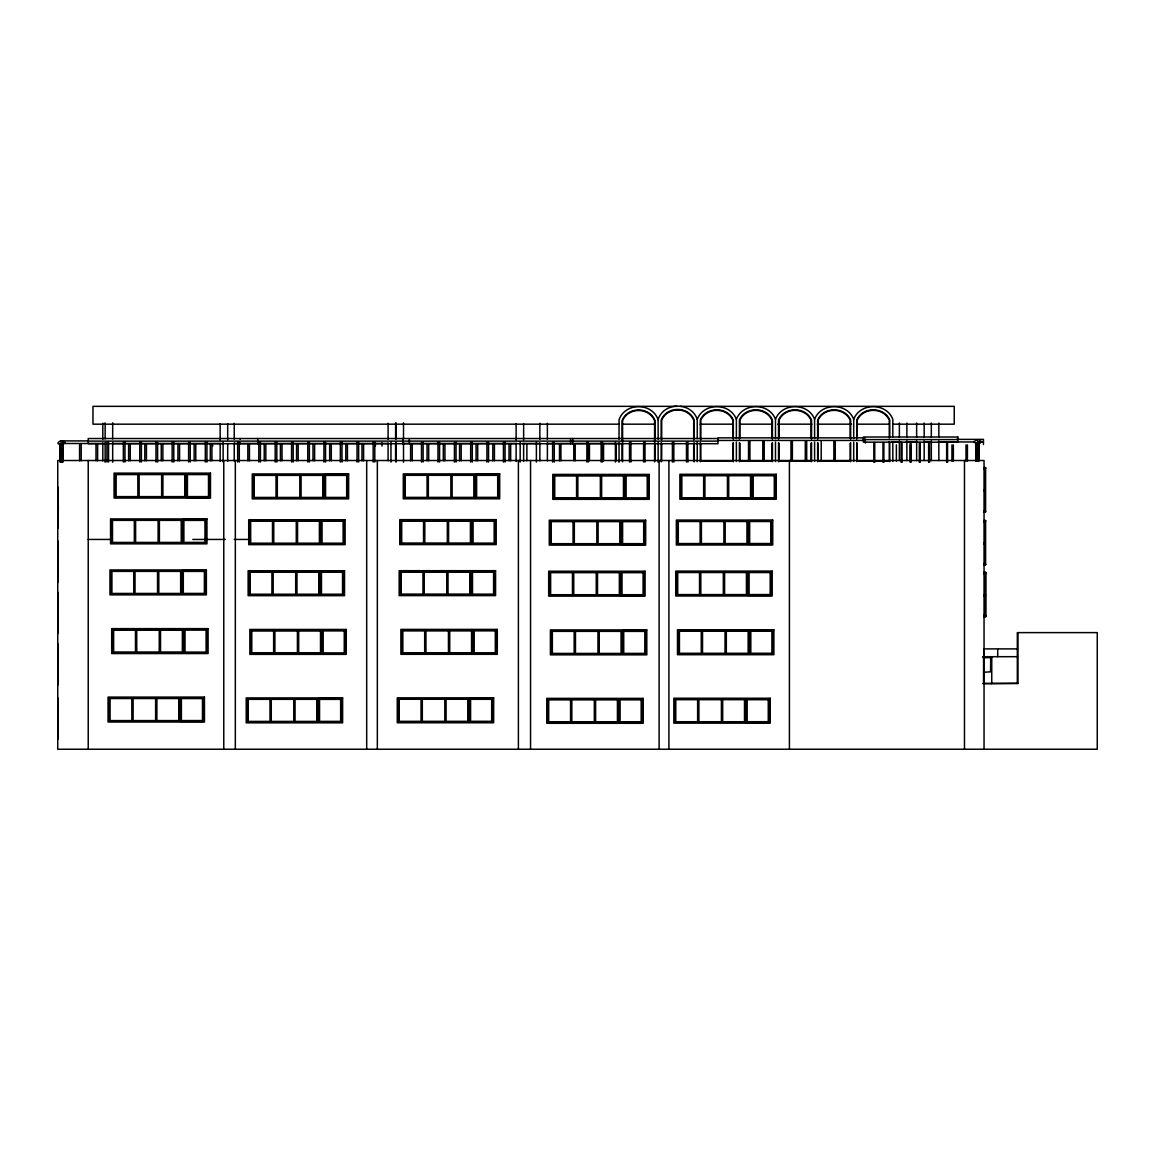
<?xml version="1.0" encoding="UTF-8"?>
<svg xmlns="http://www.w3.org/2000/svg" width="1155" height="1155" viewBox="0 0 1155 1155"><rect width="100%" height="100%" fill="white"/><g stroke="black" fill="none" stroke-linecap="round" stroke-linejoin="round"><path stroke-width="1.5" d="M984.132 672.224L990.586 671.849L990.687 658.018M978.891 441.917L976.307 443.722L973.723 441.917L976.307 440.113L978.891 441.917L983.439 441.961M63.02 442.654C52.48 447.62 61.042 436.041 64.882 443.52M697.245 438.741L697.245 419.308C703.626 402.445 729.989 402.445 736.37 419.308L736.37 438.611M736.37 419.308C742.737 402.445 769.1 402.445 775.481 419.308L775.481 438.611M775.481 419.308C781.848 402.445 808.211 402.445 814.593 419.308L814.593 438.611M814.593 419.308C820.96 402.445 847.322 402.445 853.704 419.308L853.704 438.611M853.704 419.308C860.085 402.445 886.448 402.445 892.815 419.308L892.815 436.864M60.407 441.788L63.308 440.993L65.229 442.654M58.501 506.872L57.75 508.085L58.501 509.297M979.859 443.491L981.057 441.441L979.238 440.171M676.772 406.343L92.978 406.343L92.978 424.174L619.109 424.174M680.367 406.343L954.247 406.343L954.247 424.174L892.988 424.174M622.718 424.174L655.145 424.174M700.19 424.174L732.631 424.174M739.835 424.174L772.262 424.174M777.676 424.174L811.907 424.174M817.307 424.174L851.553 424.174M856.952 424.174L889.379 424.174M865.369 437.861L717.977 437.861L717.977 443.693L88.228 443.693L88.228 438.525L717.977 438.525M956.484 439.376L983.439 439.376L983.439 444.545M863.42 439.593L957.813 439.593M717.977 440.445L865.369 440.445L865.369 443.029M87.91 440.907L60.868 440.907L60.868 441.658M88.228 441.109L717.977 441.109M891.775 441.961L900.77 441.961M906.155 441.961L916.94 441.961M924.13 441.961L931.32 441.961M938.51 441.961L974.459 441.961M62.673 443.491L104.138 443.491M113.161 443.491L221.341 443.491M234.364 443.491L387.878 443.491M402.2 443.491L516.747 443.491M522.103 443.491L540.006 443.491M546.835 443.491L620.524 443.491M984.046 467.544L985.576 467.544L985.576 512.04L984.046 512.04M984.046 467.775L985.576 467.775M984.046 468.194L985.576 468.194M984.046 468.396L985.576 468.396M984.046 468.887L985.273 468.887M984.046 469.089L985.273 469.089M57.75 486.905L57.75 508.157M984.046 490.124L985.273 490.124M984.046 490.326L985.273 490.326M984.046 491.077L985.273 491.077M984.046 491.265L985.273 491.265M57.75 509.095L57.75 528.528M984.046 510.496L985.273 510.597M984.046 510.698L985.273 510.698M984.046 511.189L985.576 511.405M984.046 511.824L985.576 511.824M984.046 520.457L985.576 520.457L985.576 564.939L984.046 564.939M984.046 520.674L985.576 520.674M984.046 521.093L985.576 521.093M984.046 521.295L985.576 521.295M984.046 521.988L985.273 521.786M88.228 539.443L111.674 539.443M192.813 539.443L225.268 539.443M234.277 539.443L250.505 539.443M57.75 540.887L57.75 562.11M984.046 543.023L985.273 543.023M984.046 543.225L985.273 543.225M984.046 543.976L985.273 543.976M984.046 544.178L985.273 544.178M57.75 563.062L57.75 582.495M984.046 563.409L985.273 563.51M984.046 564.088L985.576 564.088M984.046 564.304L985.576 564.304M984.046 564.723L985.576 564.723M984.046 572.288L985.778 572.288L985.778 616.77L984.046 616.77M984.046 572.505L985.778 572.505M984.046 572.923L985.778 572.923M984.046 573.14L985.778 573.14M984.046 573.616L985.432 573.616M984.046 573.818L985.432 573.818M57.75 592.111L57.75 613.348M984.046 594.854L985.432 594.854M984.046 595.056L985.432 595.056M984.046 595.807L985.432 595.807M984.046 596.009L985.432 596.009M57.75 614.301L57.75 633.734M984.046 615.24L985.432 615.341L984.046 615.442M984.046 615.918L985.778 615.918M984.046 616.135L985.778 616.135M984.046 616.553L985.778 616.553M497.3 629.388L400.886 629.388L400.886 654.308L497.3 654.308L497.3 629.388M57.75 643.624L57.75 664.861M1017.411 648.893L984.046 648.893L984.233 657.282M982.804 656.704L1017.411 656.69M982.761 657.282L991.755 657.339L991.755 683.644M983.021 657.657L991.755 657.585M57.75 665.814L57.75 685.247M983.021 683.414L1017.685 683.312M982.934 683.688L1018.003 683.471M57.75 697.764L57.75 719.002M57.75 719.955L57.75 739.388M697.245 419.308C691.239 401.752 664.154 401.752 658.133 419.308L658.148 439.261M658.148 419.828C652.127 402.272 625.057 402.272 619.037 419.828L619.037 439.261M1017.93 632.622L1017.93 683.471M1017.324 683.471L1017.324 632.622L1097.25 632.622L1097.25 749.234L57.75 749.234L57.75 460.513L984.046 460.513L984.046 749.234M997.718 648.893L997.718 656.69M985.273 468.194L985.273 511.405M985.273 521.093L985.273 564.304M985.432 572.923L985.432 616.135M983.584 657.339L983.555 683.702M978.834 443.231L978.992 461.004M978.646 443.231L978.646 461.004M978.314 443.231L978.314 461.004M977.91 443.231L978.04 461.004M977.765 443.231L977.765 461.004M977.52 443.231L977.52 461.004M977.246 443.231L977.246 461.004M976.495 443.231L976.495 461.004M976.365 443.231L976.365 461.004M976.105 443.231L976.105 461.004M975.845 443.231L975.845 461.004M967.414 444.892L967.414 461.09M966.013 444.892L966.013 461.09M964.468 460.513L964.468 749.234M953.351 444.892L953.351 461.09M951.951 444.892L951.951 461.09M947.548 442.524L947.548 462.318M946.652 442.524L946.652 462.318M938.842 423.033L938.842 437.355M938.842 440.936L938.842 460.614M931.32 423.033L931.32 437.355M931.32 440.936L931.32 460.614M929.53 442.524L929.53 462.318M928.634 442.524L928.634 462.318M924.173 423.033L924.173 437.355M924.173 440.936L924.173 460.614M920.232 442.524L920.232 462.318M919.337 442.524L919.337 462.318M916.651 423.033L916.651 437.355M916.651 440.936L916.651 460.614M911.064 442.524L911.064 462.318M910.458 444.892L910.458 461.09M910.169 442.524L910.169 462.318M906.877 423.033L906.877 437.355M906.877 440.936L906.877 460.614M902.055 442.524L902.055 462.318M901.16 442.524L901.16 462.318M899.37 423.033L899.37 437.355M899.37 440.936L899.37 460.614M896.381 444.892L896.381 461.09M892.815 442.12L892.815 461.437M889.769 437.456L889.769 420.117C884.037 406.401 862.482 406.401 856.75 420.117L856.75 439.189M889.769 442.654L889.769 461.726M889.263 437.976L889.263 420.117C883.416 407.123 863.103 407.123 857.255 420.117L857.255 437.976M889.263 441.542L889.263 461.177L857.255 461.177L857.255 443.332M883.878 442.524L883.878 462.318M882.983 442.524L882.983 462.318M874.739 442.524L874.739 462.318M873.844 442.524L873.844 462.318M856.75 442.654L856.75 461.726M853.704 442.12L853.704 461.437M850.658 439.189L850.658 420.117C844.926 406.401 823.371 406.401 817.639 420.117L817.639 439.189M850.658 442.654L850.658 461.726M850.152 437.976L850.152 420.117C844.305 407.123 823.991 407.123 818.144 420.117L818.144 437.976M850.152 443.332L850.152 461.177L818.144 461.177L818.144 443.332M835.267 441.571L835.267 461.379M833.867 441.571L833.867 461.379M821.205 441.571L821.205 461.379M817.639 442.654L817.639 461.726M814.593 442.12L814.593 461.437M811.546 439.189L811.546 420.117C805.815 406.401 784.259 406.401 778.528 420.117L778.528 439.189M811.546 442.654L811.546 461.726M811.041 437.976L811.041 420.117C805.194 407.123 784.88 407.123 779.033 420.117L779.033 437.976M811.041 443.332L811.041 461.177L779.033 461.177L779.033 443.332M806.695 441.571L806.695 461.379M805.295 441.571L805.295 461.379M792.373 441.571L792.373 461.379M790.973 441.571L790.973 461.379M789.414 460.513L789.414 749.234M778.528 442.654L778.528 461.726M775.481 442.12L775.481 461.437M772.435 439.189L772.435 420.117C766.703 406.401 745.134 406.401 739.417 420.117L739.417 439.189M772.435 442.654L772.435 461.726M771.915 437.976L771.915 420.117C766.083 407.123 745.755 407.123 739.922 420.117L739.922 437.976M771.915 443.332L771.915 461.177L739.922 461.177L739.922 443.332M764.206 441.571L764.206 461.379M762.791 441.571L762.791 461.379M749.927 441.571L749.927 461.379M748.527 441.571L748.527 461.379M739.417 442.654L739.417 461.726M736.37 442.12L736.37 461.437M733.31 439.189L733.31 420.117C727.592 406.401 706.023 406.401 700.305 420.117L700.305 439.189M733.31 442.654L733.31 461.726M732.804 437.976L732.804 420.117C726.971 407.123 706.643 407.123 700.811 420.117L700.811 439.752M732.804 443.332L732.804 461.177L700.811 461.177L700.811 443.332M700.305 442.654L700.305 461.726M697.245 442.12L697.245 461.711M694.198 439.29L694.198 420.16C688.77 405.881 666.623 405.881 661.18 420.16L661.18 439.29M694.198 442.769L694.198 461.899M693.693 439.824L693.693 420.16C688.12 406.618 667.258 406.618 661.7 420.16L661.7 439.824M693.693 443.405L693.693 461.293M687.889 442.25L687.889 462.043M686.489 442.25L686.489 462.043M673.813 442.25L673.813 462.043M672.412 442.25L672.412 462.043M668.918 460.513L668.918 749.234M661.7 443.405L661.7 461.293M661.18 442.769L661.18 461.899M659.115 460.513L659.115 749.234M658.133 442.278L658.148 462.231M655.102 439.81L655.102 420.68C649.659 406.401 627.512 406.401 622.083 420.68L622.083 439.81M655.102 443.289L655.102 460.672M654.596 461.812L654.596 420.68C649.023 407.138 628.161 407.138 622.588 420.68L622.588 461.812M644.995 442.25L644.995 462.043M643.595 442.25L643.595 462.043M630.919 442.25L630.919 462.043M629.504 442.25L629.504 462.043M622.083 443.289L622.083 460.672M619.037 442.798L619.037 462.231M616.221 444.617L616.221 460.816M615.413 442.25L615.413 462.043M603.56 444.617L603.56 460.816M602.549 442.25L602.549 462.043M601.149 442.25L601.149 462.043M589.454 444.617L589.454 460.816M588.285 442.25L588.285 462.043M588.054 444.617L588.054 460.816M586.87 442.25L586.87 462.043M575.19 444.617L575.19 460.816M573.79 444.617L573.79 460.816M572.736 438.525L572.736 443.693M570.599 438.525L570.599 443.693M560.911 444.617L560.911 460.816M559.511 444.617L559.511 460.816M554.256 442.25L554.256 462.043M552.624 442.25L552.624 462.043M547.383 423.25L547.383 439.348M547.383 442.928L547.383 460.831M539.861 423.25L539.861 439.348M539.861 442.928L539.861 460.831M536.396 442.25L536.396 462.043M530.549 460.513L530.549 749.234M526.882 444.617L526.882 460.816M523.634 423.784L523.634 439.882M523.634 443.462L523.634 461.365M520.169 442.25L520.169 462.043M518.393 460.513L518.393 749.234M516.112 423.784L516.112 439.882M516.112 443.462L516.112 461.365M510.654 444.617L510.654 460.816M509.037 444.617L509.037 460.816M505.053 442.25L505.053 462.043M503.436 442.25L503.436 462.043M494.427 444.617L494.427 460.816M492.81 444.617L492.81 460.816M488.536 442.25L488.536 462.043M486.919 442.25L486.919 462.043M477.694 444.617L477.694 460.816M476.077 444.617L476.077 460.816M472.294 442.25L472.294 462.043M470.677 442.25L470.677 462.043M461.177 444.617L461.177 460.816M459.56 444.617L459.56 460.816M456.037 442.25L456.037 462.043M454.42 442.25L454.42 462.043M444.935 444.617L444.935 460.816M443.318 444.617L443.318 460.816M439.579 442.25L439.579 462.043M437.962 442.25L437.962 462.043M428.678 444.617L428.678 460.816M427.047 444.617L427.047 460.816M423.12 442.25L423.12 462.043M421.488 442.25L421.488 462.043M412.219 444.617L412.219 460.816M410.588 444.617L410.588 460.816M409.346 438.525L409.346 443.693M403.514 422.817L403.514 438.914M403.514 442.495L403.514 462.188M402.72 438.525L402.72 443.693M396.006 422.817L396.006 438.914M396.006 442.495L396.006 462.188M395.602 423.25L395.602 439.348M395.602 442.928L395.602 460.831M390.953 442.25L390.953 462.043M388.094 423.25L388.094 439.348M388.094 442.928L388.094 460.831M381.987 442.813L381.987 446.075M377.339 460.513L377.339 749.234M375.361 442.813L375.361 446.075M374.798 442.25L374.798 462.043M373.181 442.25L373.181 462.043M366.684 460.513L366.684 749.234M363.594 444.617L363.594 460.816M361.977 444.617L361.977 460.816M358.642 442.25L358.642 462.043M357.025 442.25L357.025 462.043M347.438 444.617L347.438 460.816M345.821 444.617L345.821 460.816M341.981 442.25L341.981 462.043M340.364 442.25L340.364 462.043M331.283 444.617L331.283 460.816M329.666 444.617L329.666 460.816M325.537 442.25L325.537 462.043M323.934 442.25L323.934 462.043M314.622 444.617L314.622 460.816M313.005 444.617L313.005 460.816M309.381 442.25L309.381 462.043M307.764 442.25L307.764 462.043M298.178 444.617L298.178 460.816M296.561 444.617L296.561 460.816M293.182 442.25L293.182 462.043M291.58 442.25L291.58 462.043M282.022 444.617L282.022 460.816M280.405 444.617L280.405 460.816M276.81 442.25L276.81 462.043M275.193 442.25L275.193 462.043M265.823 444.617L265.823 460.816M264.221 444.617L264.221 460.816M260.424 442.25L260.424 462.043M258.807 442.25L258.807 462.043M257.724 438.525L257.724 443.693M249.437 444.617L249.437 460.816M247.834 444.617L247.834 460.816M240.11 438.525L240.11 439.29M240.11 442.943L240.11 443.693M239.287 442.25L239.287 462.043M237.67 442.25L237.67 462.043M235.331 460.513L235.331 749.234M234.248 423.25L234.248 439.348M234.248 442.928L234.248 460.831M227.679 423.798L227.679 439.911M227.679 443.491L227.679 461.379M223.767 460.513L223.767 749.234M223.117 442.25L223.117 462.043M220.157 423.798L220.157 439.911M220.157 443.491L220.157 461.379M212.751 445.31L212.751 446.075M211.928 444.617L211.928 460.816M210.311 444.617L210.311 460.816M206.933 442.25L206.933 462.043M205.316 442.25L205.316 462.043M195.758 444.617L195.758 460.816M194.141 444.617L194.141 460.816M190.243 442.25L190.243 462.043M188.626 442.25L188.626 462.043M179.574 444.617L179.574 460.816M177.957 444.617L177.957 460.816M173.784 442.25L173.784 462.043M172.167 442.25L172.167 462.043M162.884 444.617L162.884 460.816M161.267 444.617L161.267 460.816M157.6 442.25L157.6 462.043M155.983 442.25L155.983 462.043M146.425 444.617L146.425 460.816M144.808 444.617L144.808 460.816M141.386 442.25L141.386 462.043M139.769 442.25L139.769 462.043M130.226 444.617L130.226 460.816M128.624 444.617L128.624 460.816M124.971 442.25L124.971 462.043M123.354 442.25L123.354 462.043M112.67 422.846L112.67 438.958M112.67 442.538L112.67 462.217M108.556 442.25L108.556 462.043M106.953 442.25L106.953 462.043M105.148 422.846L105.148 438.958M105.148 442.538L105.148 462.217M102.809 423.279L102.809 439.391M102.809 442.971L102.809 460.859M97.612 444.617L97.612 460.816M95.995 444.617L95.995 460.816M88.228 460.513L88.228 749.234M81.197 444.617L81.197 460.816M79.579 444.617L79.579 460.816M63.077 442.206L63.077 461.798M62.919 443.982L62.745 461.798M62.399 443.982L62.399 461.798M62.139 443.982L62.009 461.798M61.879 443.982L61.879 461.798M61.634 443.982L61.634 461.798M61.359 443.982L61.359 461.798M60.609 443.982L60.609 461.798M60.479 443.982L60.479 461.798M60.219 443.982L60.219 461.798M59.959 443.982L59.959 461.798M957.813 437.009L863.42 437.009L863.42 442.177L957.813 442.177L957.813 437.009M210.484 473.131L114.071 473.131L114.085 498.065L210.484 498.065L210.484 473.131M209.618 473.767L186.287 473.767L186.287 497.43L209.618 497.43L209.618 473.767M185.435 474.07L115.356 474.07L115.356 497.126L185.435 497.126L185.421 474.07M348.637 473.94L252.238 473.94L252.238 498.873L348.637 498.873L348.637 473.94M499.682 473.882L403.283 473.882L403.283 498.801L499.682 498.801L499.682 473.882M776.275 474.286L679.876 474.286L679.876 499.205L776.275 499.205L776.275 474.286M137.864 474.575L116.034 474.575L116.034 496.621L137.864 496.621L137.864 474.575M161.642 474.575L139.134 474.575L139.149 496.621L161.642 496.621L161.642 474.575M184.757 474.575L162.913 474.575L162.927 496.621L184.757 496.621L184.757 474.575M208.506 474.59L187.413 474.59L187.413 496.607L208.506 496.607L208.506 474.59M347.785 474.575L324.454 474.575L324.454 498.238L347.785 498.238L347.785 474.575M498.83 474.517L475.485 474.517L475.485 498.166L498.83 498.166L498.83 474.517M649.197 474.416L552.797 474.416L552.797 499.335L649.197 499.335L649.197 474.416M474.633 474.821L404.553 474.821L404.553 497.863L474.633 497.863L474.633 474.821M323.588 474.878L253.523 474.878L253.523 497.935L323.588 497.935L323.588 474.878M648.33 475.052L624.999 475.052L624.999 498.7L648.33 498.7L648.33 475.052M775.409 474.922L752.078 474.922L752.078 498.57L775.409 498.57L775.409 474.922M427.061 475.311L405.232 475.311L405.232 497.372L427.061 497.372L427.061 475.311M450.854 475.311L428.346 475.311L428.346 497.372L450.854 497.372L450.854 475.311M473.954 475.311L452.125 475.311L452.125 497.372L473.954 497.372L473.954 475.311M751.212 475.225L681.147 475.225L681.147 498.267L751.212 498.267L751.212 475.225M276.031 475.384L254.187 475.384L254.187 497.43L276.031 497.43L276.031 475.384M299.809 475.384L277.301 475.384L277.301 497.43L299.809 497.43L299.809 475.384M322.909 475.384L301.08 475.384L301.08 497.43L322.909 497.43L322.909 475.384M346.659 475.398L325.566 475.398L325.566 497.415L346.659 497.415L346.659 475.398M497.704 475.34L476.611 475.34L476.611 497.343L497.704 497.343L497.704 475.34M624.148 475.355L554.068 475.355L554.068 498.397L624.148 498.397L624.148 475.355M703.655 475.716L681.825 475.716L681.825 497.776L703.655 497.776L703.655 475.716M727.433 475.716L704.925 475.716L704.925 497.776L727.433 497.776L727.433 475.716M750.548 475.716L728.704 475.716L728.704 497.776L750.548 497.776L750.548 475.716M774.283 475.745L753.204 475.745L753.204 497.747L774.283 497.747L774.283 475.745M576.576 475.846L554.747 475.846L554.747 497.906L576.576 497.906L576.576 475.846M600.355 475.846L577.847 475.846L577.847 497.906L600.355 497.906L600.355 475.846M623.469 475.846L601.64 475.846L601.64 497.906L623.469 497.906L623.469 475.846M647.219 475.874L626.126 475.874L626.126 497.877L647.219 497.877L647.219 475.874M206.962 518.927L110.548 518.927L110.562 543.846L206.962 543.846L206.962 518.927M206.095 519.562L182.75 519.562L182.764 543.211L206.095 543.211L206.095 519.562M345.114 519.736L248.715 519.736L248.715 544.655L345.114 544.655L345.114 519.736M496.159 519.663L399.76 519.663L399.76 544.582L496.159 544.582L496.159 519.663M181.898 519.865L111.818 519.865L111.833 542.908L181.898 542.908L181.898 519.865M772.738 520.068L676.339 520.068L676.339 544.987L772.738 544.987L772.738 520.068M495.293 520.299L471.962 520.299L471.962 543.947L495.293 543.947L495.293 520.299M645.674 520.198L549.275 520.198L549.275 545.117L645.674 545.117L645.674 520.198M134.341 520.356L112.497 520.356L112.511 542.417L134.341 542.417L134.327 520.356M158.12 520.356L135.611 520.356L135.611 542.417L158.12 542.417L158.12 520.356M181.234 520.356L159.39 520.356L159.39 542.417L181.234 542.417L181.234 520.356M204.969 520.385L183.876 520.385L183.89 542.388L204.969 542.388L204.969 520.385M344.248 520.371L320.917 520.371L320.917 544.019L344.248 544.019L344.248 520.356M320.065 520.674L249.985 520.674L249.985 543.716L320.065 543.716L320.065 520.674M471.096 520.602L401.03 520.602L401.03 543.644L471.096 543.644L471.096 520.602M771.887 520.703L748.556 520.703L748.556 544.352L771.887 544.352L771.887 520.703M644.808 520.833L621.477 520.833L621.477 544.481L644.808 544.481L644.808 520.833M747.689 521.006L677.624 521.006L677.624 544.048L747.689 544.048L747.689 521.006M272.493 521.165L250.664 521.165L250.664 543.225L272.493 543.225L272.493 521.165M296.272 521.165L273.764 521.165L273.764 543.225L296.272 543.225L296.272 521.165M319.386 521.165L297.557 521.165L297.557 543.225L319.386 543.225L319.386 521.165M343.136 521.194L322.043 521.194L322.043 543.197L343.136 543.197L343.136 521.194M423.539 521.093L401.709 521.093L401.709 543.153L423.539 543.153L423.539 521.093M447.317 521.093L424.809 521.093L424.809 543.153L447.317 543.153L447.317 521.093M470.431 521.093L448.588 521.093L448.588 543.153L470.431 543.153L470.431 521.093M494.181 521.122L473.088 521.122L473.088 543.124L494.181 543.124L494.181 521.122M620.61 521.136L550.545 521.136L550.545 544.178L620.61 544.178L620.61 521.136M700.118 521.497L678.288 521.497L678.288 543.557L700.118 543.557L700.118 521.497M723.911 521.497L701.403 521.497L701.403 543.557L723.911 543.557L723.911 521.497M747.011 521.497L725.181 521.497L725.181 543.557L747.011 543.557L747.011 521.497M573.053 521.627L551.209 521.627L551.209 543.687L573.053 543.687L573.053 521.627M596.832 521.627L574.324 521.627L574.324 543.687L596.832 543.687L596.832 521.627M619.946 521.627L598.102 521.627L598.102 543.687L619.946 543.687L619.946 521.627M643.682 521.656L622.603 521.656L622.603 543.659L643.682 543.659L643.682 521.656M770.76 521.526L749.667 521.526L749.667 543.529L770.76 543.529L770.76 521.526M206.37 569.949L109.97 569.949L109.97 594.868L206.37 594.868L206.37 569.949M205.518 570.584L182.172 570.584L182.187 594.233L205.518 594.233L205.503 570.584M344.536 570.758L248.137 570.758L248.137 595.677L344.536 595.677L344.536 570.758M495.567 570.686L399.168 570.686L399.168 595.619L495.567 595.619L495.567 570.686M181.321 570.888L111.241 570.888L111.255 593.93L181.321 593.93L181.306 570.888M494.715 571.321L471.384 571.321L471.384 594.984L494.715 594.984L494.715 571.321M645.082 571.22L548.683 571.22L548.683 596.139L645.082 596.139L645.082 571.22M772.161 571.09L675.762 571.09L675.762 596.009L772.161 596.009L772.161 571.09M133.763 571.379L111.919 571.379L111.919 593.439L133.763 593.439L133.749 571.379M157.542 571.379L135.019 571.379L135.034 593.439L157.542 593.439L157.528 571.379M180.642 571.379L158.798 571.379L158.812 593.439L180.642 593.439L180.642 571.379M204.392 571.407L183.298 571.407L183.298 593.41L204.392 593.41L204.377 571.407M343.67 571.393L320.339 571.393L320.339 595.042L343.67 595.042L343.67 571.393M319.473 571.696L249.408 571.696L249.408 594.738L319.473 594.738L319.473 571.696M470.518 571.624L400.453 571.624L400.453 594.681L470.518 594.681L470.518 571.624M771.295 571.725L747.964 571.725L747.964 595.388L771.295 595.388L771.295 571.725M644.23 571.855L620.885 571.855L620.885 595.518L644.23 595.518L644.23 571.855M747.112 572.028L677.032 572.028L677.032 595.085L747.112 595.085L747.112 572.028M271.916 572.187L250.072 572.187L250.072 594.248L271.916 594.248L271.916 572.187M295.694 572.187L273.186 572.187L273.186 594.248L295.694 594.248L295.694 572.187M318.809 572.187L296.965 572.187L296.965 594.248L318.809 594.248L318.809 572.187M342.544 572.216L321.465 572.216L321.465 594.219L342.544 594.219L342.544 572.216M422.961 572.129L401.117 572.129L401.117 594.175L422.961 594.175L422.961 572.129M446.74 572.129L424.231 572.129L424.231 594.175L446.74 594.175L446.74 572.129M469.84 572.129L448.01 572.129L448.01 594.175L469.84 594.175L469.84 572.129M493.589 572.144L472.496 572.144L472.496 594.161L493.589 594.161L493.589 572.144M620.033 572.158L549.953 572.158L549.953 595.215L620.033 595.215L620.033 572.158M699.54 572.519L677.711 572.519L677.711 594.58L699.54 594.58L699.54 572.519M723.319 572.519L700.811 572.519L700.811 594.58L723.319 594.58L723.319 572.519M746.433 572.519L724.604 572.519L724.604 594.58L746.433 594.58L746.433 572.519M572.461 572.649L550.632 572.649L550.632 594.71L572.461 594.71L572.461 572.649M596.254 572.649L573.746 572.649L573.746 594.71L596.254 594.71L596.254 572.649M619.354 572.649L597.525 572.649L597.525 594.71L619.354 594.71L619.354 572.649M643.104 572.678L622.011 572.678L622.011 594.681L643.104 594.681L643.104 572.678M770.183 572.548L749.09 572.548L749.09 594.551L770.183 594.551L770.183 572.548M208.088 628.638L111.689 628.638L111.689 653.557L208.088 653.557L208.088 628.638M207.236 629.273L183.89 629.273L183.905 652.936L207.236 652.936L207.221 629.273M346.255 629.446L249.855 629.446L249.855 654.365L346.255 654.365L346.255 629.446M183.039 629.576L112.959 629.576L112.973 652.633L183.039 652.633L183.039 629.576M773.879 629.793L677.48 629.793L677.48 654.712L773.879 654.712L773.879 629.793M496.433 630.024L473.102 630.024L473.102 653.672L496.433 653.672L496.433 630.024M646.8 629.923L550.401 629.923L550.401 654.842L646.8 654.842L646.8 629.923M135.482 630.067L113.638 630.067L113.638 652.127L135.482 652.127L135.467 630.067M159.26 630.067L136.738 630.067L136.752 652.127L159.26 652.127L159.246 630.067M182.36 630.067L160.516 630.067L160.531 652.127L182.36 652.127L182.36 630.067M206.11 630.096L185.017 630.096L185.017 652.099L206.11 652.099L206.095 630.096M345.388 630.081L322.057 630.081L322.057 653.744L345.388 653.744L345.388 630.081M321.191 630.385L251.126 630.385L251.126 653.441L321.191 653.441L321.191 630.385M472.236 630.327L402.171 630.327L402.171 653.369L472.236 653.369L472.236 630.327M773.013 630.413L749.682 630.413L749.682 654.077L773.013 654.077L773.013 630.413M645.948 630.543L622.603 630.543L622.603 654.206L645.948 654.206L645.948 630.543M748.83 630.717L678.75 630.717L678.75 653.773L748.83 653.773L748.83 630.717M273.634 630.875L251.79 630.875L251.79 652.936L273.634 652.936L273.634 630.875M297.413 630.875L274.904 630.875L274.904 652.936L297.413 652.936L297.413 630.875M320.527 630.875L298.683 630.875L298.683 652.936L320.527 652.936L320.527 630.875M344.262 630.904L323.183 630.904L323.183 652.907L344.262 652.907L344.262 630.904M424.679 630.818L402.835 630.818L402.835 652.878L424.679 652.878L424.679 630.818M448.458 630.818L425.95 630.818L425.95 652.878L448.458 652.878L448.458 630.818M471.558 630.818L449.728 630.818L449.728 652.878L471.558 652.878L471.558 630.818M495.307 630.847L474.214 630.847L474.214 652.849L495.307 652.849L495.307 630.847M621.751 630.847L551.671 630.847L551.671 653.903L621.751 653.903L621.751 630.847M701.258 631.222L679.429 631.222L679.429 653.282L701.258 653.282L701.258 631.222M725.037 631.222L702.529 631.222L702.529 653.282L725.037 653.282L725.037 631.222M748.151 631.222L726.322 631.222L726.322 653.282L748.151 653.282L748.151 631.222M771.901 631.251L750.808 631.251L750.808 653.254L771.901 653.254L771.901 631.251M574.179 631.352L552.35 631.352L552.35 653.412L574.179 653.412L574.179 631.352M597.972 631.352L575.464 631.352L575.464 653.412L597.972 653.412L597.972 631.352M621.072 631.352L599.243 631.352L599.243 653.412L621.072 653.412L621.072 631.352M644.822 631.381L623.729 631.381L623.729 653.384L644.822 653.384L644.822 631.381M204.464 697.1L108.05 697.1L108.065 722.019L204.464 722.019L204.464 697.1M203.598 697.721L180.252 697.721L180.267 721.384L203.598 721.384L203.598 697.721M493.661 697.837L397.262 697.837L397.262 722.756L493.661 722.756L493.661 697.837M179.4 698.024L109.321 698.024L109.335 721.081L179.4 721.081L179.4 698.024M342.616 697.909L246.217 697.909L246.217 722.828L342.616 722.828L342.616 697.909M643.176 698.371L546.763 698.371L546.763 723.29L643.176 723.29L643.176 698.371M770.241 698.241L673.841 698.241L673.841 723.16L770.241 723.16L770.241 698.241M131.843 698.53L109.999 698.53L110.014 720.59L131.843 720.59L131.829 698.53M155.622 698.53L133.114 698.53L133.114 720.59L155.622 720.59L155.622 698.53M178.736 698.53L156.892 698.53L156.892 720.59L178.736 720.59L178.736 698.53M202.472 698.558L181.378 698.558L181.393 720.561L202.472 720.561L202.472 698.558M341.75 698.53L318.419 698.53L318.419 722.193L341.75 722.193L341.75 698.53M492.795 698.472L469.464 698.472L469.464 722.12L492.795 722.12L492.795 698.472M317.567 698.833L247.488 698.833L247.488 721.889L317.567 721.889L317.567 698.833M468.598 698.775L398.533 698.775L398.533 721.817L468.598 721.817L468.598 698.775M642.31 699.006L618.979 699.006L618.979 722.655L642.31 722.655L642.31 699.006M769.389 698.876L746.058 698.876L746.058 722.525L769.389 722.525L769.389 698.876M269.996 699.338L248.166 699.338L248.166 721.399L269.996 721.399L269.996 699.338M293.774 699.338L271.266 699.338L271.266 721.399L293.774 721.399L293.774 699.338M316.889 699.338L295.059 699.338L295.059 721.399L316.889 721.399L316.889 699.338M421.041 699.266L399.211 699.266L399.211 721.326L421.041 721.326L421.041 699.266M444.819 699.266L422.311 699.266L422.311 721.326L444.819 721.326L444.819 699.266M467.934 699.266L446.09 699.266L446.09 721.326L467.934 721.326L467.934 699.266M491.684 699.295L470.59 699.295L470.59 721.298L491.684 721.298L491.684 699.295M618.113 699.309L548.048 699.309L548.048 722.351L618.113 722.351L618.113 699.309M745.192 699.179L675.126 699.179L675.126 722.222L745.192 722.222L745.192 699.179M340.638 699.367L319.545 699.367L319.545 721.37L340.638 721.37L340.638 699.367M570.556 699.8L548.712 699.8L548.712 721.861L570.556 721.861L570.556 699.8M594.334 699.8L571.826 699.8L571.826 721.861L594.334 721.861L594.334 699.8M617.434 699.8L595.605 699.8L595.605 721.861L617.434 721.861L617.434 699.8M697.62 699.67L675.791 699.67L675.791 721.731L697.62 721.731L697.62 699.67M721.413 699.67L698.905 699.67L698.905 721.731L721.413 721.731L721.413 699.67M744.513 699.67L722.684 699.67L722.684 721.731L744.513 721.731L744.513 699.67M768.263 699.699L747.169 699.699L747.169 721.702L768.263 721.702L768.263 699.699M641.184 699.829L620.091 699.829L620.091 721.832L641.184 721.832L641.184 699.829"/></g></svg>
